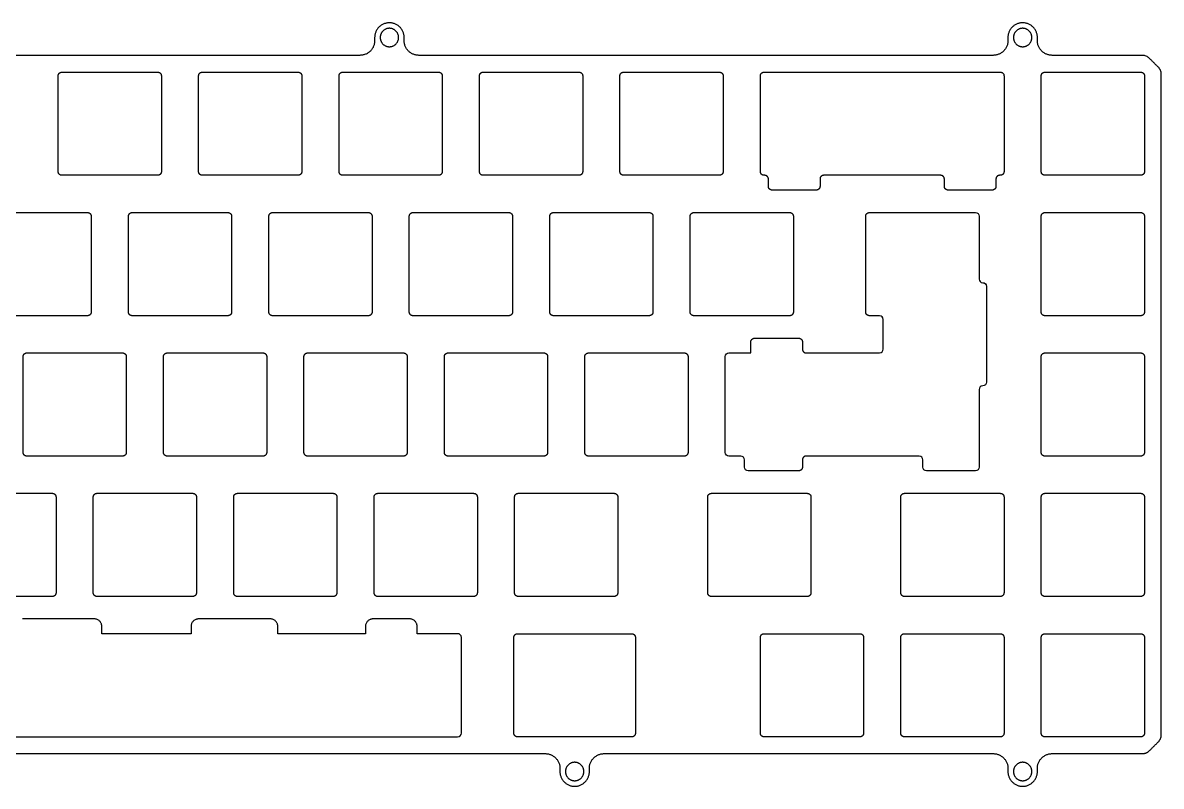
# Model space of a CAD drawing. Header units: millimetres. Extents: x -162 to 143, y 16 to 119.
# Drawn here: x -11.9 to 142.5, y 15.9 to 119.5 of the extents above; entities that cross this region are included whole.
import ezdxf

# ---------------------------------------------------------------- set-up
doc = ezdxf.new("R2010")
doc.units = ezdxf.units.MM
doc.layers.get('0').update_dxf_attribs({"true_color": 0x000000})

msp = doc.modelspace()

# ---------------------------------------------------------------- linework, layer by layer
at = {"color": 253, "true_color": 0xa0a0a0}
for p, q in [((35.85, 117.48, 54.4), (35.85, 117.06, 54.4)), ((39.85, 117.06, 54.4), (39.85, 117.48, 54.4)), ((121.75, 117.48, 54.4), (121.75, 117.06, 54.4)), ((125.75, 117.06, 54.4), (125.75, 117.48, 54.4)), ((33.85, 115.06, 54.4), (-53.05, 115.06, 54.4)), ((119.75, 115.06, 54.4), (41.85, 115.06, 54.4)), ((140.01, 115.06, 54.4), (127.75, 115.06, 54.4)), ((-6.58, 112.78, 54.4), (6.42, 112.78, 54.4)), ((12.47, 112.78, 54.4), (25.47, 112.78, 54.4)), ((31.52, 112.78, 54.4), (44.52, 112.78, 54.4)), ((50.57, 112.78, 54.4), (63.57, 112.78, 54.4)), ((69.62, 112.78, 54.4), (82.62, 112.78, 54.4)), ((88.67, 112.78, 54.4), (120.72, 112.78, 54.4)), ((126.77, 112.78, 54.4), (139.77, 112.78, 54.4)), ((-7.08, 99.28, 54.4), (-7.08, 112.28, 54.4)), ((6.92, 112.28, 54.4), (6.92, 99.28, 54.4)), ((11.97, 99.28, 54.4), (11.97, 112.28, 54.4)), ((25.97, 112.28, 54.4), (25.97, 99.28, 54.4)), ((31.02, 99.28, 54.4), (31.02, 112.28, 54.4)), ((45.02, 112.28, 54.4), (45.02, 99.28, 54.4)), ((50.07, 99.28, 54.4), (50.07, 112.28, 54.4)), ((64.07, 112.28, 54.4), (64.07, 99.28, 54.4)), ((69.12, 99.28, 54.4), (69.12, 112.28, 54.4)), ((83.12, 112.28, 54.4), (83.12, 99.28, 54.4)), ((88.17, 99.28, 54.4), (88.17, 112.28, 54.4)), ((121.22, 112.28, 54.4), (121.22, 99.28, 54.4)), ((126.27, 99.28, 54.4), (126.27, 112.28, 54.4)), ((140.27, 112.28, 54.4), (140.27, 99.28, 54.4)), ((142.55, 22.85, 54.4), (142.55, 112.52, 54.4)), ((6.42, 98.78, 54.4), (-6.58, 98.78, 54.4)), ((25.47, 98.78, 54.4), (12.47, 98.78, 54.4)), ((44.52, 98.78, 54.4), (31.52, 98.78, 54.4)), ((63.57, 98.78, 54.4), (50.57, 98.78, 54.4)), ((82.62, 98.78, 54.4), (69.62, 98.78, 54.4)), ((88.76, 98.78, 54.4), (88.67, 98.78, 54.4)), ((89.26, 97.28, 54.4), (89.26, 98.28, 54.4)), ((96.26, 98.28, 54.4), (96.26, 97.28, 54.4)), ((112.63, 98.78, 54.4), (96.76, 98.78, 54.4)), ((113.13, 97.28, 54.4), (113.13, 98.28, 54.4)), ((120.13, 98.28, 54.4), (120.13, 97.28, 54.4)), ((120.72, 98.78, 54.4), (120.63, 98.78, 54.4)), ((139.77, 98.78, 54.4), (126.77, 98.78, 54.4)), ((95.76, 96.78, 54.4), (89.76, 96.78, 54.4)), ((119.63, 96.78, 54.4), (113.63, 96.78, 54.4)), ((-16.1, 93.73, 54.4), (-3.1, 93.73, 54.4)), ((-2.6, 93.23, 54.4), (-2.6, 80.23, 54.4)), ((2.45, 80.23, 54.4), (2.45, 93.23, 54.4)), ((2.95, 93.73, 54.4), (15.95, 93.73, 54.4)), ((16.45, 93.23, 54.4), (16.45, 80.23, 54.4)), ((21.5, 80.23, 54.4), (21.5, 93.23, 54.4)), ((22, 93.73, 54.4), (35, 93.73, 54.4)), ((35.5, 93.23, 54.4), (35.5, 80.23, 54.4)), ((40.55, 80.23, 54.4), (40.55, 93.23, 54.4)), ((41.05, 93.73, 54.4), (54.05, 93.73, 54.4)), ((54.55, 93.23, 54.4), (54.55, 80.23, 54.4)), ((59.6, 80.23, 54.4), (59.6, 93.23, 54.4)), ((60.1, 93.73, 54.4), (73.1, 93.73, 54.4)), ((73.6, 93.23, 54.4), (73.6, 80.23, 54.4)), ((78.65, 80.23, 54.4), (78.65, 93.23, 54.4)), ((79.15, 93.73, 54.4), (92.15, 93.73, 54.4)), ((92.65, 93.23, 54.4), (92.65, 80.23, 54.4)), ((102.46, 80.23, 54.4), (102.46, 93.23, 54.4)), ((102.96, 93.73, 54.4), (117.34, 93.73, 54.4)), ((117.84, 93.23, 54.4), (117.84, 84.71, 54.4)), ((126.27, 80.23, 54.4), (126.27, 93.23, 54.4)), ((126.77, 93.73, 54.4), (139.77, 93.73, 54.4)), ((140.27, 93.23, 54.4), (140.27, 80.23, 54.4)), ((118.84, 83.71, 54.4), (118.84, 70.71, 54.4)), ((-3.1, 79.73, 54.4), (-16.1, 79.73, 54.4)), ((15.95, 79.73, 54.4), (2.95, 79.73, 54.4)), ((35, 79.73, 54.4), (22, 79.73, 54.4)), ((54.05, 79.73, 54.4), (41.05, 79.73, 54.4)), ((73.1, 79.73, 54.4), (60.1, 79.73, 54.4)), ((92.15, 79.73, 54.4), (79.15, 79.73, 54.4)), ((104.34, 79.73, 54.4), (102.96, 79.73, 54.4)), ((104.84, 75.18, 54.4), (104.84, 79.23, 54.4)), ((139.77, 79.73, 54.4), (126.77, 79.73, 54.4)), ((86.88, 74.68, 54.4), (86.88, 76.18, 54.4)), ((87.38, 76.68, 54.4), (93.38, 76.68, 54.4)), ((93.88, 76.18, 54.4), (93.88, 75.18, 54.4)), ((-11.84, 61.18, 54.4), (-11.84, 74.18, 54.4)), ((-11.34, 74.68, 54.4), (1.66, 74.68, 54.4)), ((2.16, 74.18, 54.4), (2.16, 61.18, 54.4)), ((7.21, 61.18, 54.4), (7.21, 74.18, 54.4)), ((7.71, 74.68, 54.4), (20.71, 74.68, 54.4)), ((21.21, 74.18, 54.4), (21.21, 61.18, 54.4)), ((26.26, 61.18, 54.4), (26.26, 74.18, 54.4)), ((26.76, 74.68, 54.4), (39.76, 74.68, 54.4)), ((40.26, 74.18, 54.4), (40.26, 61.18, 54.4)), ((45.31, 61.18, 54.4), (45.31, 74.18, 54.4)), ((45.81, 74.68, 54.4), (58.81, 74.68, 54.4)), ((59.31, 74.18, 54.4), (59.31, 61.18, 54.4)), ((64.36, 61.18, 54.4), (64.36, 74.18, 54.4)), ((64.86, 74.68, 54.4), (77.86, 74.68, 54.4)), ((78.36, 74.18, 54.4), (78.36, 61.18, 54.4)), ((83.41, 61.18, 54.4), (83.41, 74.18, 54.4)), ((83.91, 74.68, 54.4), (86.88, 74.68, 54.4)), ((94.38, 74.68, 54.4), (104.34, 74.68, 54.4)), ((126.27, 61.18, 54.4), (126.27, 74.18, 54.4)), ((126.77, 74.68, 54.4), (139.77, 74.68, 54.4)), ((140.27, 74.18, 54.4), (140.27, 61.18, 54.4)), ((117.84, 69.71, 54.4), (117.84, 59.18, 54.4)), ((1.66, 60.68, 54.4), (-11.34, 60.68, 54.4)), ((20.71, 60.68, 54.4), (7.71, 60.68, 54.4)), ((39.76, 60.68, 54.4), (26.76, 60.68, 54.4)), ((58.81, 60.68, 54.4), (45.81, 60.68, 54.4)), ((77.86, 60.68, 54.4), (64.86, 60.68, 54.4)), ((85.52, 60.68, 54.4), (83.91, 60.68, 54.4)), ((109.72, 60.68, 54.4), (94.38, 60.68, 54.4)), ((139.77, 60.68, 54.4), (126.77, 60.68, 54.4)), ((86.02, 59.18, 54.4), (86.02, 60.18, 54.4)), ((93.88, 60.18, 54.4), (93.88, 59.18, 54.4)), ((110.22, 59.18, 54.4), (110.22, 60.18, 54.4)), ((93.38, 58.68, 54.4), (86.52, 58.68, 54.4)), ((117.34, 58.68, 54.4), (110.72, 58.68, 54.4)), ((-20.87, 55.63, 54.4), (-7.87, 55.63, 54.4)), ((-1.82, 55.63, 54.4), (11.18, 55.63, 54.4)), ((17.23, 55.63, 54.4), (30.23, 55.63, 54.4)), ((36.28, 55.63, 54.4), (49.28, 55.63, 54.4)), ((55.33, 55.63, 54.4), (68.33, 55.63, 54.4)), ((81.53, 55.63, 54.4), (94.53, 55.63, 54.4)), ((107.72, 55.63, 54.4), (120.72, 55.63, 54.4)), ((126.77, 55.63, 54.4), (139.77, 55.63, 54.4)), ((-7.37, 55.13, 54.4), (-7.37, 42.13, 54.4)), ((-2.32, 42.13, 54.4), (-2.32, 55.13, 54.4)), ((11.68, 55.13, 54.4), (11.68, 42.13, 54.4)), ((16.73, 42.13, 54.4), (16.73, 55.13, 54.4)), ((30.73, 55.13, 54.4), (30.73, 42.13, 54.4)), ((35.78, 42.13, 54.4), (35.78, 55.13, 54.4)), ((49.78, 55.13, 54.4), (49.78, 42.13, 54.4)), ((54.83, 42.13, 54.4), (54.83, 55.13, 54.4)), ((68.83, 55.13, 54.4), (68.83, 42.13, 54.4)), ((81.03, 42.13, 54.4), (81.03, 55.13, 54.4)), ((95.03, 55.13, 54.4), (95.03, 42.13, 54.4)), ((107.22, 42.13, 54.4), (107.22, 55.13, 54.4)), ((121.22, 55.13, 54.4), (121.22, 42.13, 54.4)), ((126.27, 42.13, 54.4), (126.27, 55.13, 54.4)), ((140.27, 55.13, 54.4), (140.27, 42.13, 54.4)), ((-7.87, 41.63, 54.4), (-20.87, 41.63, 54.4)), ((11.18, 41.63, 54.4), (-1.82, 41.63, 54.4)), ((30.23, 41.63, 54.4), (17.23, 41.63, 54.4)), ((49.28, 41.63, 54.4), (36.28, 41.63, 54.4)), ((68.33, 41.63, 54.4), (55.33, 41.63, 54.4)), ((94.53, 41.63, 54.4), (81.53, 41.63, 54.4)), ((120.72, 41.63, 54.4), (107.72, 41.63, 54.4)), ((139.77, 41.63, 54.4), (126.77, 41.63, 54.4)), ((54.73, 23.08, 54.4), (54.73, 36.08, 54.4)), ((55.23, 36.58, 54.4), (70.72, 36.58, 54.4)), ((71.22, 36.08, 54.4), (71.22, 23.08, 54.4)), ((88.17, 23.08, 54.4), (88.17, 36.08, 54.4)), ((88.67, 36.58, 54.4), (101.67, 36.58, 54.4)), ((102.17, 36.08, 54.4), (102.17, 23.08, 54.4)), ((107.22, 23.08, 54.4), (107.22, 36.08, 54.4)), ((107.72, 36.58, 54.4), (120.72, 36.58, 54.4)), ((121.22, 36.08, 54.4), (121.22, 23.08, 54.4)), ((126.27, 23.08, 54.4), (126.27, 36.08, 54.4)), ((126.77, 36.58, 54.4), (139.77, 36.58, 54.4)), ((140.27, 36.08, 54.4), (140.27, 23.08, 54.4)), ((70.72, 22.58, 54.4), (55.23, 22.58, 54.4)), ((101.67, 22.58, 54.4), (88.67, 22.58, 54.4)), ((120.72, 22.58, 54.4), (107.72, 22.58, 54.4)), ((139.77, 22.58, 54.4), (126.77, 22.58, 54.4)), ((-84.81, 20.31, 54.4), (58.98, 20.31, 54.4)), ((66.98, 20.31, 54.4), (119.75, 20.31, 54.4)), ((127.75, 20.31, 54.4), (140.01, 20.31, 54.4)), ((60.98, 18.31, 54.4), (60.98, 17.88, 54.4)), ((64.98, 17.88, 54.4), (64.98, 18.31, 54.4)), ((121.75, 18.31, 54.4), (121.75, 17.88, 54.4)), ((125.75, 17.88, 54.4), (125.75, 18.31, 54.4))]:
    msp.add_line(p, q, dxfattribs=at)
at = {"color": 18, "linetype": 'Continuous', "lineweight": 25, "true_color": 0x000000}
for p, q in [((-2.16, 38.58, 54.4), (-11.92, 38.58, 54.4)), ((21.71, 38.58, 54.4), (11.95, 38.58, 54.4)), ((40.61, 38.58, 54.4), (35.61, 38.58, 54.4)), ((47.61, 23.08, 54.4), (47.61, 36.08, 54.4))]:
    msp.add_line(p, q, dxfattribs=at)
for points in [[(10.95, 37.58), (10.95, 36.58), (-1.16, 36.58), (-1.16, 37.58)], [(34.61, 37.58), (34.61, 36.58), (22.71, 36.58), (22.71, 37.58)], [(47.11, 36.58), (42.35, 36.58), (41.73, 36.58), (41.61, 36.58), (41.61, 37.58)], [(-83.37, 22.58), (-49.73, 22.58), (-41.94, 22.58), (-28.59, 22.58), (-12.92, 22.58), (-2.16, 22.58), (34.61, 22.58)], [(34.61, 22.58), (35.72, 22.58), (41.73, 22.58), (47.11, 22.58)]]:
    msp.add_lwpolyline(points, dxfattribs=at)
for centre, start, end in [((47.11, 36.08, 54.4), 0, 90), ((47.11, 23.08, 54.4), 270, 0)]:
    msp.add_arc(centre, 0.5, start, end, dxfattribs=at)
at = {"color": 253, "true_color": 0xa0a0a0}
for points, weights, knots in [([(39.85, 117.48, 54.4), (39.85, 119.48, 54.4), (37.85, 119.48, 54.4), (35.85, 119.48, 54.4), (35.85, 117.48, 54.4)], [1, 0.707106781187, 1, 0.707106781187, 1], [59.550339, 59.550339, 59.550339, 62.691931, 62.691931, 65.833524, 65.833524, 65.833524]), ([(125.75, 117.48, 54.4), (125.75, 119.48, 54.4), (123.75, 119.48, 54.4), (121.75, 119.48, 54.4), (121.75, 117.48, 54.4)], [1, 0.707106781187, 1, 0.707106781187, 1], [39.108968, 39.108968, 39.108968, 42.250561, 42.250561, 45.392154, 45.392154, 45.392154]), ([(39.1, 117.48, 54.4), (39.1, 116.23, 54.4), (37.85, 116.23, 54.4), (36.6, 116.23, 54.4), (36.6, 117.48, 54.4), (36.6, 118.73, 54.4), (37.85, 118.73, 54.4), (39.1, 118.73, 54.4), (39.1, 117.48, 54.4)], [1, 0.707106781187, 1, 0.707106781187, 1, 0.707106781187, 1, 0.707106781187, 1], [-11.780972, -11.780972, -11.780972, -9.817477, -9.817477, -7.853982, -7.853982, -5.890486, -5.890486, -3.926991, -3.926991, -3.926991]), ([(125, 117.48, 54.4), (125, 116.23, 54.4), (123.75, 116.23, 54.4), (122.5, 116.23, 54.4), (122.5, 117.48, 54.4), (122.5, 118.73, 54.4), (123.75, 118.73, 54.4), (125, 118.73, 54.4), (125, 117.48, 54.4)], [1, 0.707106781187, 1, 0.707106781187, 1, 0.707106781187, 1, 0.707106781187, 1], [-11.780972, -11.780972, -11.780972, -9.817477, -9.817477, -7.853982, -7.853982, -5.890486, -5.890486, -3.926991, -3.926991, -3.926991]), ([(93.88, 59.18, 54.4), (93.88, 58.98, 54.4), (93.73, 58.83, 54.4), (93.58, 58.68, 54.4), (93.38, 58.68, 54.4)], [1, 0.923879486625, 1, 0.923879486625, 1], [35.317459, 35.317459, 35.317459, 35.710158, 35.710158, 36.1028571, 36.1028571, 36.1028571]), ([(61.73, 17.88, 54.4), (61.73, 19.13, 54.4), (62.98, 19.13, 54.4), (64.23, 19.13, 54.4), (64.23, 17.88, 54.4), (64.23, 16.63, 54.4), (62.98, 16.63, 54.4), (61.73, 16.63, 54.4), (61.73, 17.88, 54.4)], [1, 0.707106781187, 1, 0.707106781187, 1, 0.707106781187, 1, 0.707106781187, 1], [-11.780972, -11.780972, -11.780972, -9.817477, -9.817477, -7.853982, -7.853982, -5.890486, -5.890486, -3.926991, -3.926991, -3.926991]), ([(122.5, 17.88, 54.4), (122.5, 19.13, 54.4), (123.75, 19.13, 54.4), (125, 19.13, 54.4), (125, 17.88, 54.4), (125, 16.63, 54.4), (123.75, 16.63, 54.4), (122.5, 16.63, 54.4), (122.5, 17.88, 54.4)], [1, 0.707106781187, 1, 0.707106781187, 1, 0.707106781187, 1, 0.707106781187, 1], [-11.780972, -11.780972, -11.780972, -9.817477, -9.817477, -7.853982, -7.853982, -5.890486, -5.890486, -3.926991, -3.926991, -3.926991]), ([(60.98, 17.88, 54.4), (60.98, 15.88, 54.4), (62.98, 15.88, 54.4), (64.98, 15.88, 54.4), (64.98, 17.88, 54.4)], [1, 0.707106781187, 1, 0.707106781187, 1], [171.3831, 171.3831, 171.3831, 174.524692, 174.524692, 177.666285, 177.666285, 177.666285]), ([(121.75, 17.88, 54.4), (121.75, 15.88, 54.4), (123.75, 15.88, 54.4), (125.75, 15.88, 54.4), (125.75, 17.88, 54.4)], [1, 0.707106781187, 1, 0.707106781187, 1], [189.311888, 189.311888, 189.311888, 192.453481, 192.453481, 195.595073, 195.595073, 195.595073])]:
    msp.add_rational_spline(points, weights, degree=2, knots=knots, dxfattribs=at)
for points, weights in [([(35.85, 117.06, 54.4), (35.85, 115.06, 54.4), (33.85, 115.06, 54.4)], [1, 0.707106781187, 1]), ([(41.85, 115.06, 54.4), (39.85, 115.06, 54.4), (39.85, 117.06, 54.4)], [1, 0.707106781187, 1]), ([(121.75, 117.06, 54.4), (121.75, 115.06, 54.4), (119.75, 115.06, 54.4)], [1, 0.707106781187, 1]), ([(127.75, 115.06, 54.4), (125.75, 115.06, 54.4), (125.75, 117.06, 54.4)], [1, 0.707106781187, 1]), ([(-7.08, 112.28, 54.4), (-7.08, 112.78, 54.4), (-6.58, 112.78, 54.4)], [1, 0.707106781187, 1]), ([(6.42, 112.78, 54.4), (6.92, 112.78, 54.4), (6.92, 112.28, 54.4)], [1, 0.707106781187, 1]), ([(11.97, 112.28, 54.4), (11.97, 112.78, 54.4), (12.47, 112.78, 54.4)], [1, 0.707106781187, 1]), ([(25.47, 112.78, 54.4), (25.97, 112.78, 54.4), (25.97, 112.28, 54.4)], [1, 0.707106781187, 1]), ([(31.02, 112.28, 54.4), (31.02, 112.78, 54.4), (31.52, 112.78, 54.4)], [1, 0.707106781187, 1]), ([(44.52, 112.78, 54.4), (45.02, 112.78, 54.4), (45.02, 112.28, 54.4)], [1, 0.707106781187, 1]), ([(50.07, 112.28, 54.4), (50.07, 112.78, 54.4), (50.57, 112.78, 54.4)], [1, 0.707106781186, 1]), ([(63.57, 112.78, 54.4), (64.07, 112.78, 54.4), (64.07, 112.28, 54.4)], [1, 0.707106781187, 1]), ([(69.12, 112.28, 54.4), (69.12, 112.78, 54.4), (69.62, 112.78, 54.4)], [1, 0.707106781187, 1]), ([(82.62, 112.78, 54.4), (83.12, 112.78, 54.4), (83.12, 112.28, 54.4)], [1, 0.707106781187, 1]), ([(88.17, 112.28, 54.4), (88.17, 112.78, 54.4), (88.67, 112.78, 54.4)], [1, 0.707106781187, 1]), ([(120.72, 112.78, 54.4), (121.22, 112.78, 54.4), (121.22, 112.28, 54.4)], [1, 0.707106781187, 1]), ([(126.27, 112.28, 54.4), (126.27, 112.78, 54.4), (126.77, 112.78, 54.4)], [1, 0.707106781187, 1]), ([(139.77, 112.78, 54.4), (140.27, 112.78, 54.4), (140.27, 112.28, 54.4)], [1, 0.707106781187, 1]), ([(-6.58, 98.78, 54.4), (-7.08, 98.78, 54.4), (-7.08, 99.28, 54.4)], [1, 0.707106781187, 1]), ([(6.92, 99.28, 54.4), (6.92, 98.78, 54.4), (6.42, 98.78, 54.4)], [1, 0.707106781187, 1]), ([(12.47, 98.78, 54.4), (11.97, 98.78, 54.4), (11.97, 99.28, 54.4)], [1, 0.707106781187, 1]), ([(25.97, 99.28, 54.4), (25.97, 98.78, 54.4), (25.47, 98.78, 54.4)], [1, 0.707106781187, 1]), ([(31.52, 98.78, 54.4), (31.02, 98.78, 54.4), (31.02, 99.28, 54.4)], [1, 0.707106781187, 1]), ([(45.02, 99.28, 54.4), (45.02, 98.78, 54.4), (44.52, 98.78, 54.4)], [1, 0.707106781187, 1]), ([(50.57, 98.78, 54.4), (50.07, 98.78, 54.4), (50.07, 99.28, 54.4)], [1, 0.707106781187, 1]), ([(64.07, 99.28, 54.4), (64.07, 98.78, 54.4), (63.57, 98.78, 54.4)], [1, 0.707106781187, 1]), ([(69.62, 98.78, 54.4), (69.12, 98.78, 54.4), (69.12, 99.28, 54.4)], [1, 0.707106781187, 1]), ([(83.12, 99.28, 54.4), (83.12, 98.78, 54.4), (82.62, 98.78, 54.4)], [1, 0.707106781187, 1]), ([(88.67, 98.78, 54.4), (88.17, 98.78, 54.4), (88.17, 99.28, 54.4)], [1, 0.707106781187, 1]), ([(121.22, 99.28, 54.4), (121.22, 98.78, 54.4), (120.72, 98.78, 54.4)], [1, 0.707106781187, 1]), ([(126.77, 98.78, 54.4), (126.27, 98.78, 54.4), (126.27, 99.28, 54.4)], [1, 0.707106781187, 1]), ([(140.27, 99.28, 54.4), (140.27, 98.78, 54.4), (139.77, 98.78, 54.4)], [1, 0.707106781187, 1]), ([(89.26, 98.28, 54.4), (89.26, 98.78, 54.4), (88.76, 98.78, 54.4)], [1, 0.707106781187, 1]), ([(96.76, 98.78, 54.4), (96.26, 98.78, 54.4), (96.26, 98.28, 54.4)], [1, 0.707106781187, 1]), ([(113.13, 98.28, 54.4), (113.13, 98.78, 54.4), (112.63, 98.78, 54.4)], [1, 0.707106781187, 1]), ([(120.63, 98.78, 54.4), (120.13, 98.78, 54.4), (120.13, 98.28, 54.4)], [1, 0.707106781187, 1]), ([(89.76, 96.78, 54.4), (89.26, 96.78, 54.4), (89.26, 97.28, 54.4)], [1, 0.707106781186, 1]), ([(96.26, 97.28, 54.4), (96.26, 96.78, 54.4), (95.76, 96.78, 54.4)], [1, 0.707106781187, 1]), ([(113.63, 96.78, 54.4), (113.13, 96.78, 54.4), (113.13, 97.28, 54.4)], [1, 0.707106781187, 1]), ([(120.13, 97.28, 54.4), (120.13, 96.78, 54.4), (119.63, 96.78, 54.4)], [1, 0.707106781187, 1]), ([(-3.1, 93.73, 54.4), (-2.6, 93.73, 54.4), (-2.6, 93.23, 54.4)], [1, 0.707106781187, 1]), ([(2.45, 93.23, 54.4), (2.45, 93.73, 54.4), (2.95, 93.73, 54.4)], [1, 0.707106781187, 1]), ([(15.95, 93.73, 54.4), (16.45, 93.73, 54.4), (16.45, 93.23, 54.4)], [1, 0.707106781187, 1]), ([(21.5, 93.23, 54.4), (21.5, 93.73, 54.4), (22, 93.73, 54.4)], [1, 0.707106781187, 1]), ([(35, 93.73, 54.4), (35.5, 93.73, 54.4), (35.5, 93.23, 54.4)], [1, 0.707106781187, 1]), ([(40.55, 93.23, 54.4), (40.55, 93.73, 54.4), (41.05, 93.73, 54.4)], [1, 0.707106781187, 1]), ([(54.05, 93.73, 54.4), (54.55, 93.73, 54.4), (54.55, 93.23, 54.4)], [1, 0.707106781187, 1]), ([(59.6, 93.23, 54.4), (59.6, 93.73, 54.4), (60.1, 93.73, 54.4)], [1, 0.707106781187, 1]), ([(73.1, 93.73, 54.4), (73.6, 93.73, 54.4), (73.6, 93.23, 54.4)], [1, 0.707106781187, 1]), ([(78.65, 93.23, 54.4), (78.65, 93.73, 54.4), (79.15, 93.73, 54.4)], [1, 0.707106781187, 1]), ([(92.15, 93.73, 54.4), (92.65, 93.73, 54.4), (92.65, 93.23, 54.4)], [1, 0.707106781187, 1]), ([(102.46, 93.23, 54.4), (102.46, 93.73, 54.4), (102.96, 93.73, 54.4)], [1, 0.707106950759, 1]), ([(126.27, 93.23, 54.4), (126.27, 93.73, 54.4), (126.77, 93.73, 54.4)], [1, 0.707106781187, 1]), ([(139.77, 93.73, 54.4), (140.27, 93.73, 54.4), (140.27, 93.23, 54.4)], [1, 0.707106781187, 1]), ([(-2.6, 80.23, 54.4), (-2.6, 79.73, 54.4), (-3.1, 79.73, 54.4)], [1, 0.707106781187, 1]), ([(2.95, 79.73, 54.4), (2.45, 79.73, 54.4), (2.45, 80.23, 54.4)], [1, 0.707106781187, 1]), ([(16.45, 80.23, 54.4), (16.45, 79.73, 54.4), (15.95, 79.73, 54.4)], [1, 0.707106781187, 1]), ([(22, 79.73, 54.4), (21.5, 79.73, 54.4), (21.5, 80.23, 54.4)], [1, 0.707106781187, 1]), ([(35.5, 80.23, 54.4), (35.5, 79.73, 54.4), (35, 79.73, 54.4)], [1, 0.707106781187, 1]), ([(41.05, 79.73, 54.4), (40.55, 79.73, 54.4), (40.55, 80.23, 54.4)], [1, 0.707106781187, 1]), ([(54.55, 80.23, 54.4), (54.55, 79.73, 54.4), (54.05, 79.73, 54.4)], [1, 0.707106781187, 1]), ([(60.1, 79.73, 54.4), (59.6, 79.73, 54.4), (59.6, 80.23, 54.4)], [1, 0.707106781187, 1]), ([(73.6, 80.23, 54.4), (73.6, 79.73, 54.4), (73.1, 79.73, 54.4)], [1, 0.707106781187, 1]), ([(79.15, 79.73, 54.4), (78.65, 79.73, 54.4), (78.65, 80.23, 54.4)], [1, 0.707106781186, 1]), ([(92.65, 80.23, 54.4), (92.65, 79.73, 54.4), (92.15, 79.73, 54.4)], [1, 0.707106781187, 1]), ([(102.96, 79.73, 54.4), (102.46, 79.73, 54.4), (102.46, 80.23, 54.4)], [1, 0.707106781187, 1]), ([(126.77, 79.73, 54.4), (126.27, 79.73, 54.4), (126.27, 80.23, 54.4)], [1, 0.707106781187, 1]), ([(140.27, 80.23, 54.4), (140.27, 79.73, 54.4), (139.77, 79.73, 54.4)], [1, 0.707106781187, 1]), ([(86.88, 76.18, 54.4), (86.88, 76.68, 54.4), (87.38, 76.68, 54.4)], [1, 0.707106781187, 1]), ([(93.38, 76.68, 54.4), (93.88, 76.68, 54.4), (93.88, 76.18, 54.4)], [1, 0.707106781187, 1]), ([(-11.84, 74.18, 54.4), (-11.84, 74.68, 54.4), (-11.34, 74.68, 54.4)], [1, 0.707106781187, 1]), ([(1.66, 74.68, 54.4), (2.16, 74.68, 54.4), (2.16, 74.18, 54.4)], [1, 0.707106781187, 1]), ([(7.21, 74.18, 54.4), (7.21, 74.68, 54.4), (7.71, 74.68, 54.4)], [1, 0.707106781187, 1]), ([(20.71, 74.68, 54.4), (21.21, 74.68, 54.4), (21.21, 74.18, 54.4)], [1, 0.707106781187, 1]), ([(26.26, 74.18, 54.4), (26.26, 74.68, 54.4), (26.76, 74.68, 54.4)], [1, 0.707106781187, 1]), ([(39.76, 74.68, 54.4), (40.26, 74.68, 54.4), (40.26, 74.18, 54.4)], [1, 0.707106781187, 1]), ([(45.31, 74.18, 54.4), (45.31, 74.68, 54.4), (45.81, 74.68, 54.4)], [1, 0.707106781187, 1]), ([(58.81, 74.68, 54.4), (59.31, 74.68, 54.4), (59.31, 74.18, 54.4)], [1, 0.707106781187, 1]), ([(64.36, 74.18, 54.4), (64.36, 74.68, 54.4), (64.86, 74.68, 54.4)], [1, 0.707106781187, 1]), ([(77.86, 74.68, 54.4), (78.36, 74.68, 54.4), (78.36, 74.18, 54.4)], [1, 0.707106781187, 1]), ([(93.88, 75.18, 54.4), (93.88, 74.68, 54.4), (94.38, 74.68, 54.4)], [1, 0.707106781186, 1]), ([(126.27, 74.18, 54.4), (126.27, 74.68, 54.4), (126.77, 74.68, 54.4)], [1, 0.707106781187, 1]), ([(139.77, 74.68, 54.4), (140.27, 74.68, 54.4), (140.27, 74.18, 54.4)], [1, 0.707106781187, 1]), ([(-11.34, 60.68, 54.4), (-11.84, 60.68, 54.4), (-11.84, 61.18, 54.4)], [1, 0.707106781187, 1]), ([(2.16, 61.18, 54.4), (2.16, 60.68, 54.4), (1.66, 60.68, 54.4)], [1, 0.707106781187, 1]), ([(7.71, 60.68, 54.4), (7.21, 60.68, 54.4), (7.21, 61.18, 54.4)], [1, 0.707106781187, 1]), ([(21.21, 61.18, 54.4), (21.21, 60.68, 54.4), (20.71, 60.68, 54.4)], [1, 0.707106781187, 1]), ([(26.76, 60.68, 54.4), (26.26, 60.68, 54.4), (26.26, 61.18, 54.4)], [1, 0.707106781187, 1]), ([(40.26, 61.18, 54.4), (40.26, 60.68, 54.4), (39.76, 60.68, 54.4)], [1, 0.707106781187, 1]), ([(45.81, 60.68, 54.4), (45.31, 60.68, 54.4), (45.31, 61.18, 54.4)], [1, 0.707106781187, 1]), ([(59.31, 61.18, 54.4), (59.31, 60.68, 54.4), (58.81, 60.68, 54.4)], [1, 0.707106781187, 1]), ([(64.86, 60.68, 54.4), (64.36, 60.68, 54.4), (64.36, 61.18, 54.4)], [1, 0.707106781187, 1]), ([(78.36, 61.18, 54.4), (78.36, 60.68, 54.4), (77.86, 60.68, 54.4)], [1, 0.707106781187, 1]), ([(94.38, 60.68, 54.4), (93.88, 60.68, 54.4), (93.88, 60.18, 54.4)], [1, 0.707106781186, 1]), ([(126.77, 60.68, 54.4), (126.27, 60.68, 54.4), (126.27, 61.18, 54.4)], [1, 0.707106781187, 1]), ([(140.27, 61.18, 54.4), (140.27, 60.68, 54.4), (139.77, 60.68, 54.4)], [1, 0.707106781186, 1]), ([(-7.87, 55.63, 54.4), (-7.37, 55.63, 54.4), (-7.37, 55.13, 54.4)], [1, 0.707106781187, 1]), ([(-2.32, 55.13, 54.4), (-2.32, 55.63, 54.4), (-1.82, 55.63, 54.4)], [1, 0.707106781187, 1]), ([(11.18, 55.63, 54.4), (11.68, 55.63, 54.4), (11.68, 55.13, 54.4)], [1, 0.707106781187, 1]), ([(16.73, 55.13, 54.4), (16.73, 55.63, 54.4), (17.23, 55.63, 54.4)], [1, 0.707106781187, 1]), ([(30.23, 55.63, 54.4), (30.73, 55.63, 54.4), (30.73, 55.13, 54.4)], [1, 0.707106781187, 1]), ([(35.78, 55.13, 54.4), (35.78, 55.63, 54.4), (36.28, 55.63, 54.4)], [1, 0.707106781187, 1]), ([(49.28, 55.63, 54.4), (49.78, 55.63, 54.4), (49.78, 55.13, 54.4)], [1, 0.707106781187, 1]), ([(54.83, 55.13, 54.4), (54.83, 55.63, 54.4), (55.33, 55.63, 54.4)], [1, 0.707106781187, 1]), ([(68.33, 55.63, 54.4), (68.83, 55.63, 54.4), (68.83, 55.13, 54.4)], [1, 0.707106781187, 1]), ([(81.03, 55.13, 54.4), (81.03, 55.63, 54.4), (81.53, 55.63, 54.4)], [1, 0.707106781186, 1]), ([(94.53, 55.63, 54.4), (95.03, 55.63, 54.4), (95.03, 55.13, 54.4)], [1, 0.707106781186, 1]), ([(107.22, 55.13, 54.4), (107.22, 55.63, 54.4), (107.72, 55.63, 54.4)], [1, 0.707106781187, 1]), ([(120.72, 55.63, 54.4), (121.22, 55.63, 54.4), (121.22, 55.13, 54.4)], [1, 0.707106781187, 1]), ([(126.27, 55.13, 54.4), (126.27, 55.63, 54.4), (126.77, 55.63, 54.4)], [1, 0.707106781187, 1]), ([(139.77, 55.63, 54.4), (140.27, 55.63, 54.4), (140.27, 55.13, 54.4)], [1, 0.707106781186, 1]), ([(-7.37, 42.13, 54.4), (-7.37, 41.63, 54.4), (-7.87, 41.63, 54.4)], [1, 0.707106781187, 1]), ([(-1.82, 41.63, 54.4), (-2.32, 41.63, 54.4), (-2.32, 42.13, 54.4)], [1, 0.707106781187, 1]), ([(11.68, 42.13, 54.4), (11.68, 41.63, 54.4), (11.18, 41.63, 54.4)], [1, 0.707106781187, 1]), ([(17.23, 41.63, 54.4), (16.73, 41.63, 54.4), (16.73, 42.13, 54.4)], [1, 0.707106781187, 1]), ([(30.73, 42.13, 54.4), (30.73, 41.63, 54.4), (30.23, 41.63, 54.4)], [1, 0.707106781187, 1]), ([(36.28, 41.63, 54.4), (35.78, 41.63, 54.4), (35.78, 42.13, 54.4)], [1, 0.707106781187, 1]), ([(49.78, 42.13, 54.4), (49.78, 41.63, 54.4), (49.28, 41.63, 54.4)], [1, 0.707106781186, 1]), ([(55.33, 41.63, 54.4), (54.83, 41.63, 54.4), (54.83, 42.13, 54.4)], [1, 0.707106781187, 1]), ([(68.83, 42.13, 54.4), (68.83, 41.63, 54.4), (68.33, 41.63, 54.4)], [1, 0.707106781186, 1]), ([(81.53, 41.63, 54.4), (81.03, 41.63, 54.4), (81.03, 42.13, 54.4)], [1, 0.707106781186, 1]), ([(95.03, 42.13, 54.4), (95.03, 41.63, 54.4), (94.53, 41.63, 54.4)], [1, 0.707106781187, 1]), ([(107.72, 41.63, 54.4), (107.22, 41.63, 54.4), (107.22, 42.13, 54.4)], [1, 0.707106781187, 1]), ([(121.22, 42.13, 54.4), (121.22, 41.63, 54.4), (120.72, 41.63, 54.4)], [1, 0.707106781187, 1]), ([(126.77, 41.63, 54.4), (126.27, 41.63, 54.4), (126.27, 42.13, 54.4)], [1, 0.707106781187, 1]), ([(140.27, 42.13, 54.4), (140.27, 41.63, 54.4), (139.77, 41.63, 54.4)], [1, 0.707106781187, 1]), ([(54.73, 36.08, 54.4), (54.73, 36.58, 54.4), (55.23, 36.58, 54.4)], [1, 0.707106781187, 1]), ([(70.72, 36.58, 54.4), (71.22, 36.58, 54.4), (71.22, 36.08, 54.4)], [1, 0.707106781187, 1]), ([(88.17, 36.08, 54.4), (88.17, 36.58, 54.4), (88.67, 36.58, 54.4)], [1, 0.707106781187, 1]), ([(101.67, 36.58, 54.4), (102.17, 36.58, 54.4), (102.17, 36.08, 54.4)], [1, 0.707106781186, 1]), ([(107.22, 36.08, 54.4), (107.22, 36.58, 54.4), (107.72, 36.58, 54.4)], [1, 0.707106781186, 1]), ([(120.72, 36.58, 54.4), (121.22, 36.58, 54.4), (121.22, 36.08, 54.4)], [1, 0.707106781187, 1]), ([(126.27, 36.08, 54.4), (126.27, 36.58, 54.4), (126.77, 36.58, 54.4)], [1, 0.707106781187, 1]), ([(139.77, 36.58, 54.4), (140.27, 36.58, 54.4), (140.27, 36.08, 54.4)], [1, 0.707106781187, 1]), ([(55.23, 22.58, 54.4), (54.73, 22.58, 54.4), (54.73, 23.08, 54.4)], [1, 0.707106781187, 1]), ([(71.22, 23.08, 54.4), (71.22, 22.58, 54.4), (70.72, 22.58, 54.4)], [1, 0.707106781187, 1]), ([(88.67, 22.58, 54.4), (88.17, 22.58, 54.4), (88.17, 23.08, 54.4)], [1, 0.707106781187, 1]), ([(102.17, 23.08, 54.4), (102.17, 22.58, 54.4), (101.67, 22.58, 54.4)], [1, 0.707106781187, 1]), ([(107.72, 22.58, 54.4), (107.22, 22.58, 54.4), (107.22, 23.08, 54.4)], [1, 0.707106781187, 1]), ([(121.22, 23.08, 54.4), (121.22, 22.58, 54.4), (120.72, 22.58, 54.4)], [1, 0.707106781187, 1]), ([(126.77, 22.58, 54.4), (126.27, 22.58, 54.4), (126.27, 23.08, 54.4)], [1, 0.707106781187, 1]), ([(140.27, 23.08, 54.4), (140.27, 22.58, 54.4), (139.77, 22.58, 54.4)], [1, 0.707106781187, 1]), ([(58.98, 20.31, 54.4), (60.98, 20.31, 54.4), (60.98, 18.31, 54.4)], [1, 0.707106781187, 1]), ([(64.98, 18.31, 54.4), (64.98, 20.31, 54.4), (66.98, 20.31, 54.4)], [1, 0.707106781187, 1]), ([(119.75, 20.31, 54.4), (121.75, 20.31, 54.4), (121.75, 18.31, 54.4)], [1, 0.707106781187, 1]), ([(125.75, 18.31, 54.4), (125.75, 20.31, 54.4), (127.75, 20.31, 54.4)], [1, 0.707106781187, 1]), ([(140.01, 20.31, 54.4), (140.55, 20.31, 54.4), (140.93, 20.69, 54.4)], [1, 0.923879532511, 1])]:
    msp.add_rational_spline(points, weights, degree=2, dxfattribs=at)
for points, knots in [([(140.93, 114.67, 54.4), (140.81, 114.79, 54.4), (140.67, 114.89, 54.4), (140.51, 114.96, 54.4), (140.35, 115.02, 54.4), (140.17, 115.06, 54.4), (140.01, 115.06, 54.4)], [34.5960494, 34.5960494, 34.5960494, 34.5960494, 34.6475223, 34.6475223, 34.6475223, 34.6989952, 34.6989952, 34.6989952, 34.6989952]), ([(142.55, 112.52, 54.4), (142.55, 112.68, 54.4), (142.51, 112.86, 54.4), (142.45, 113.02, 54.4), (142.38, 113.18, 54.4), (142.28, 113.32, 54.4), (142.16, 113.44, 54.4)], [34.3185002, 34.3185002, 34.3185002, 34.3185002, 34.369973, 34.369973, 34.369973, 34.4214459, 34.4214459, 34.4214459, 34.4214459]), ([(142.16, 21.92, 54.4), (142.28, 22.04, 54.4), (142.38, 22.19, 54.4), (142.45, 22.35, 54.4), (142.51, 22.51, 54.4), (142.55, 22.68, 54.4), (142.55, 22.85, 54.4)], [25.2487936, 25.2487936, 25.2487936, 25.2487936, 25.3002665, 25.3002665, 25.3002665, 25.3517394, 25.3517394, 25.3517394, 25.3517394])]:
    msp.add_open_spline(points, degree=3, knots=knots, dxfattribs=at)
for points, degree in [([(142.16, 113.44, 54.4), (140.93, 114.67, 54.4)], 1), ([(117.34, 93.73, 54.4), (117.62, 93.73, 54.4), (117.84, 93.51, 54.4), (117.84, 93.23, 54.4)], 3), ([(117.84, 84.71, 54.4), (117.84, 84.43, 54.4), (118.06, 84.21, 54.4), (118.34, 84.21, 54.4)], 3), ([(118.34, 84.21, 54.4), (118.62, 84.21, 54.4), (118.84, 83.98, 54.4), (118.84, 83.71, 54.4)], 3), ([(104.84, 79.23, 54.4), (104.84, 79.51, 54.4), (104.62, 79.73, 54.4), (104.34, 79.73, 54.4)], 3), ([(83.41, 74.18, 54.4), (83.41, 74.46, 54.4), (83.63, 74.68, 54.4), (83.91, 74.68, 54.4)], 3), ([(104.34, 74.68, 54.4), (104.62, 74.68, 54.4), (104.84, 74.91, 54.4), (104.84, 75.18, 54.4)], 3), ([(118.34, 70.21, 54.4), (118.06, 70.21, 54.4), (117.84, 69.98, 54.4), (117.84, 69.71, 54.4)], 3), ([(118.84, 70.71, 54.4), (118.84, 70.43, 54.4), (118.62, 70.21, 54.4), (118.34, 70.21, 54.4)], 3), ([(83.91, 60.68, 54.4), (83.63, 60.68, 54.4), (83.41, 60.91, 54.4), (83.41, 61.18, 54.4)], 3), ([(86.02, 60.18, 54.4), (86.02, 60.46, 54.4), (85.8, 60.68, 54.4), (85.52, 60.68, 54.4)], 3), ([(110.22, 60.18, 54.4), (110.22, 60.46, 54.4), (110, 60.68, 54.4), (109.72, 60.68, 54.4)], 3), ([(86.52, 58.68, 54.4), (86.25, 58.68, 54.4), (86.02, 58.91, 54.4), (86.02, 59.18, 54.4)], 3), ([(110.72, 58.68, 54.4), (110.44, 58.68, 54.4), (110.22, 58.91, 54.4), (110.22, 59.18, 54.4)], 3), ([(117.84, 59.18, 54.4), (117.84, 58.91, 54.4), (117.62, 58.68, 54.4), (117.34, 58.68, 54.4)], 3), ([(140.93, 20.69, 54.4), (142.16, 21.92, 54.4)], 1)]:
    msp.add_open_spline(points, degree=degree, dxfattribs=at)
at = {"color": 18, "linetype": 'Continuous', "lineweight": 25, "true_color": 0x000000}
for points, knots in [([(-1.16, 37.58, 54.4), (-1.16, 37.62, 54.4), (-1.17, 37.68, 54.4), (-1.18, 37.78, 54.4), (-1.2, 37.87, 54.4), (-1.25, 38, 54.4), (-1.33, 38.14, 54.4), (-1.45, 38.29, 54.4), (-1.6, 38.42, 54.4), (-1.78, 38.51, 54.4), (-1.97, 38.57, 54.4), (-2.1, 38.58, 54.4), (-2.16, 38.58, 54.4)], [139.225316, 139.225316, 139.225316, 139.225316, 139.288113, 139.350342, 139.412615, 139.475539, 139.600334, 139.725464, 139.850258, 139.975388, 140.100267, 140.225316, 140.225316, 140.225316, 140.225316]), ([(11.95, 38.58, 54.4), (11.92, 38.58, 54.4), (11.85, 38.58, 54.4), (11.76, 38.57, 54.4), (11.67, 38.54, 54.4), (11.55, 38.5, 54.4), (11.4, 38.42, 54.4), (11.24, 38.29, 54.4), (11.11, 38.14, 54.4), (11.02, 37.96, 54.4), (10.96, 37.77, 54.4), (10.95, 37.65, 54.4), (10.95, 37.58, 54.4)], [135.225316, 135.225316, 135.225316, 135.225316, 135.285575, 135.345337, 135.40514, 135.465524, 135.595314, 135.725446, 135.855237, 135.985369, 136.105259, 136.225316, 136.225316, 136.225316, 136.225316]), ([(22.71, 37.58, 54.4), (22.71, 37.61, 54.4), (22.71, 37.68, 54.4), (22.69, 37.77, 54.4), (22.67, 37.86, 54.4), (22.63, 37.99, 54.4), (22.55, 38.14, 54.4), (22.42, 38.29, 54.4), (22.26, 38.42, 54.4), (22.08, 38.52, 54.4), (21.9, 38.57, 54.4), (21.77, 38.58, 54.4), (21.71, 38.58, 54.4)], [124.465316, 124.465316, 124.465316, 124.465316, 124.525575, 124.585337, 124.64514, 124.705524, 124.835314, 124.965446, 125.095237, 125.225369, 125.345259, 125.465316, 125.465316, 125.465316, 125.465316]), ([(35.61, 38.58, 54.4), (35.57, 38.58, 54.4), (35.51, 38.58, 54.4), (35.41, 38.56, 54.4), (35.32, 38.54, 54.4), (35.19, 38.5, 54.4), (35.05, 38.42, 54.4), (34.9, 38.29, 54.4), (34.77, 38.14, 54.4), (34.68, 37.97, 54.4), (34.62, 37.78, 54.4), (34.61, 37.65, 54.4), (34.61, 37.58, 54.4)], [120.465316, 120.465316, 120.465316, 120.465316, 120.528113, 120.590342, 120.652615, 120.715539, 120.840334, 120.965464, 121.090258, 121.215388, 121.340267, 121.465316, 121.465316, 121.465316, 121.465316]), ([(41.61, 37.58, 54.4), (41.61, 37.62, 54.4), (41.61, 37.68, 54.4), (41.59, 37.78, 54.4), (41.57, 37.87, 54.4), (41.52, 38, 54.4), (41.44, 38.14, 54.4), (41.32, 38.29, 54.4), (41.17, 38.42, 54.4), (40.99, 38.51, 54.4), (40.8, 38.57, 54.4), (40.67, 38.58, 54.4), (40.61, 38.58, 54.4)], [114.465316, 114.465316, 114.465316, 114.465316, 114.528113, 114.590342, 114.652615, 114.715539, 114.840334, 114.965464, 115.090258, 115.215388, 115.340267, 115.465316, 115.465316, 115.465316, 115.465316])]:
    msp.add_open_spline(points, degree=3, knots=knots, dxfattribs=at)
msp.add_open_spline([(34.61, 22.58, 54.4), (34.61, 22.58, 54.4), (34.61, 22.58, 54.4), (34.61, 22.58, 54.4)], degree=3, dxfattribs=at)

doc.saveas('drawing.dxf')
